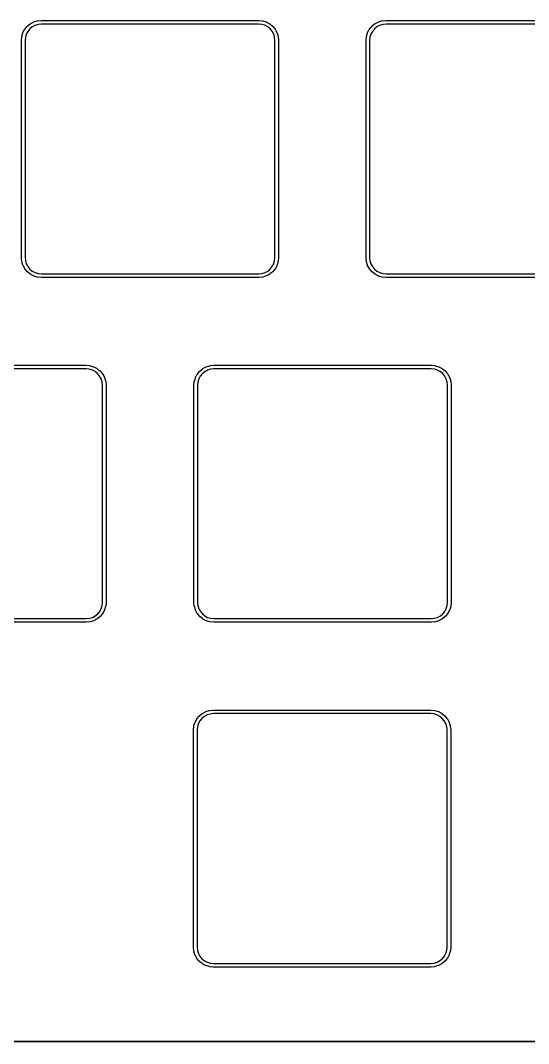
# Model space of a CAD drawing. Extents: x -16 to 302, y -161 to -39.
# Drawn here: x 174.6 to 202.7, y -160.6 to -104 of the extents above; entities that cross this region are included whole.
import ezdxf

# ---------------------------------------------------------------- set-up
doc = ezdxf.new("R2010")
doc.units = 0
doc.layers.add('BLACK', color=7, linetype='CONTINUOUS')

msp = doc.modelspace()

# ---------------------------------------------------------------- linework, layer by layer
at = {"layer": 'BLACK', "linetype": 'CONTINUOUS'}
for p, q in [((174.755, -104.699), (174.847, -104.527)), ((174.847, -104.526), (174.853, -104.518)), ((174.847, -104.527), (174.847, -104.526)), ((174.847, -104.527), (174.847, -104.527)), ((174.847, -104.527), (174.847, -104.527)), ((174.853, -104.518), (174.858, -104.511)), ((174.858, -104.511), (174.981, -104.359)), ((174.981, -104.359), (174.982, -104.358)), ((174.981, -104.359), (174.981, -104.359)), ((174.981, -104.359), (174.981, -104.359)), ((174.982, -104.358), (174.988, -104.352)), ((174.988, -104.352), (174.995, -104.346)), ((174.995, -104.346), (175.145, -104.221)), ((175.13, -104.493), (175.019, -104.63)), ((175.265, -104.382), (175.13, -104.493)), ((175.145, -104.221), (175.146, -104.22)), ((175.146, -104.22), (175.154, -104.215)), ((175.154, -104.215), (175.161, -104.21)), ((175.161, -104.21), (175.333, -104.117)), ((175.419, -104.298), (175.265, -104.382)), ((175.333, -104.117), (175.334, -104.117)), ((175.334, -104.117), (175.343, -104.113)), ((175.343, -104.113), (175.351, -104.11)), ((175.351, -104.11), (175.537, -104.052)), ((175.587, -104.246), (175.419, -104.298)), ((175.537, -104.052), (175.539, -104.052)), ((175.539, -104.052), (175.548, -104.05)), ((175.548, -104.05), (175.556, -104.048)), ((175.556, -104.048), (175.751, -104.028)), ((175.766, -104.227), (175.587, -104.246)), ((175.751, -104.028), (175.752, -104.028)), ((175.752, -104.028), (175.756, -104.028)), ((175.756, -104.028), (175.761, -104.027)), ((175.761, -104.027), (175.763, -104.027)), ((175.763, -104.027), (175.763, -104.027)), ((175.763, -104.027), (187.773, -104.027)), ((175.768, -104.227), (175.766, -104.227)), ((187.763, -104.227), (175.768, -104.227)), ((187.943, -104.245), (187.763, -104.227)), ((187.773, -104.027), (187.778, -104.028)), ((187.778, -104.028), (187.778, -104.028)), ((187.778, -104.028), (187.972, -104.047)), ((188.111, -104.296), (187.943, -104.245)), ((187.972, -104.047), (187.972, -104.047)), ((187.972, -104.047), (187.973, -104.047)), ((187.973, -104.047), (187.982, -104.049)), ((187.982, -104.049), (187.991, -104.051)), ((187.991, -104.051), (188.178, -104.107)), ((188.266, -104.378), (188.111, -104.296)), ((188.178, -104.107), (188.178, -104.107)), ((188.178, -104.107), (188.179, -104.107)), ((188.179, -104.107), (188.188, -104.111)), ((188.188, -104.111), (188.196, -104.114)), ((188.196, -104.114), (188.368, -104.206)), ((188.402, -104.489), (188.266, -104.378)), ((188.368, -104.206), (188.368, -104.206)), ((188.368, -104.206), (188.368, -104.206)), ((188.368, -104.206), (188.37, -104.207)), ((188.37, -104.207), (188.377, -104.212)), ((188.377, -104.212), (188.385, -104.217)), ((188.385, -104.217), (188.536, -104.34)), ((188.514, -104.624), (188.402, -104.489)), ((188.536, -104.34), (188.536, -104.34)), ((188.536, -104.34), (188.536, -104.34)), ((188.536, -104.34), (188.537, -104.341)), ((188.537, -104.341), (188.543, -104.348)), ((188.543, -104.348), (188.55, -104.354)), ((188.55, -104.354), (188.674, -104.504)), ((188.674, -104.504), (188.675, -104.505)), ((188.675, -104.505), (188.68, -104.513)), ((188.68, -104.513), (188.685, -104.521)), ((188.685, -104.521), (188.778, -104.692)), ((193.78, -104.699), (193.871, -104.527)), ((193.871, -104.527), (193.872, -104.526)), ((193.871, -104.527), (193.871, -104.527)), ((193.871, -104.527), (193.871, -104.527)), ((193.872, -104.526), (193.877, -104.518)), ((193.877, -104.518), (193.882, -104.511)), ((193.882, -104.511), (194.006, -104.359)), ((194.006, -104.358), (194.013, -104.352)), ((194.006, -104.359), (194.006, -104.358)), ((194.006, -104.359), (194.006, -104.359)), ((194.006, -104.359), (194.006, -104.359)), ((194.013, -104.352), (194.019, -104.346)), ((194.019, -104.346), (194.17, -104.221)), ((194.154, -104.493), (194.043, -104.63)), ((194.29, -104.382), (194.154, -104.493)), ((194.17, -104.221), (194.171, -104.22)), ((194.171, -104.22), (194.178, -104.215)), ((194.178, -104.215), (194.186, -104.21)), ((194.186, -104.21), (194.358, -104.117)), ((194.444, -104.298), (194.29, -104.382)), ((194.358, -104.117), (194.359, -104.117)), ((194.359, -104.117), (194.367, -104.113)), ((194.367, -104.113), (194.376, -104.11)), ((194.376, -104.11), (194.562, -104.052)), ((194.612, -104.246), (194.444, -104.298)), ((194.562, -104.052), (194.563, -104.052)), ((194.563, -104.052), (194.572, -104.05)), ((194.572, -104.05), (194.581, -104.048)), ((194.581, -104.048), (194.775, -104.028)), ((194.791, -104.227), (194.612, -104.246)), ((194.775, -104.028), (194.777, -104.028)), ((194.777, -104.028), (194.781, -104.028)), ((194.781, -104.028), (194.785, -104.027)), ((194.785, -104.027), (194.788, -104.027)), ((194.788, -104.027), (194.788, -104.027)), ((194.788, -104.027), (206.798, -104.027)), ((194.792, -104.227), (194.791, -104.227)), ((206.788, -104.227), (194.792, -104.227)), ((174.668, -105.118), (174.688, -104.923)), ((174.668, -105.122), (174.668, -105.118)), ((174.668, -105.118), (174.668, -105.118)), ((174.668, -117.132), (174.668, -105.122)), ((174.688, -104.922), (174.69, -104.913)), ((174.688, -104.923), (174.688, -104.922)), ((174.69, -104.913), (174.691, -104.904)), ((174.691, -104.904), (174.748, -104.717)), ((174.748, -104.716), (174.752, -104.708)), ((174.748, -104.717), (174.748, -104.716)), ((174.752, -104.708), (174.755, -104.699)), ((174.886, -104.953), (174.868, -105.132)), ((174.868, -105.132), (174.868, -117.127)), ((174.936, -104.785), (174.886, -104.953)), ((175.019, -104.63), (174.936, -104.785)), ((188.597, -104.779), (188.514, -104.624)), ((188.649, -104.946), (188.597, -104.779)), ((188.668, -105.126), (188.649, -104.946)), ((188.668, -105.127), (188.668, -105.126)), ((188.668, -117.122), (188.668, -105.127)), ((188.778, -104.692), (188.778, -104.693)), ((188.778, -104.693), (188.782, -104.702)), ((188.782, -104.702), (188.785, -104.71)), ((188.785, -104.71), (188.843, -104.897)), ((188.843, -104.897), (188.844, -104.898)), ((188.844, -104.898), (188.845, -104.907)), ((188.845, -104.907), (188.847, -104.916)), ((188.847, -104.916), (188.867, -105.11)), ((188.867, -105.11), (188.868, -105.111)), ((188.868, -105.111), (188.868, -105.116)), ((188.868, -105.116), (188.868, -105.12)), ((188.868, -105.12), (188.868, -105.122)), ((188.868, -105.122), (188.868, -105.122)), ((188.868, -105.122), (188.868, -117.132)), ((193.693, -105.118), (193.712, -104.923)), ((193.693, -105.122), (193.693, -105.118)), ((193.693, -105.118), (193.693, -105.118)), ((193.693, -117.132), (193.693, -105.122)), ((193.712, -104.922), (193.714, -104.913)), ((193.712, -104.923), (193.712, -104.922)), ((193.714, -104.913), (193.716, -104.904)), ((193.716, -104.904), (193.772, -104.717)), ((193.772, -104.717), (193.773, -104.716)), ((193.773, -104.716), (193.776, -104.708)), ((193.776, -104.708), (193.78, -104.699)), ((193.91, -104.953), (193.893, -105.132)), ((193.893, -105.132), (193.893, -117.127)), ((193.961, -104.785), (193.91, -104.953)), ((194.043, -104.63), (193.961, -104.785)), ((174.668, -117.135), (174.668, -117.132)), ((174.668, -117.132), (174.668, -117.132)), ((174.668, -117.139), (174.668, -117.135)), ((174.668, -117.143), (174.668, -117.139)), ((174.669, -117.145), (174.668, -117.143)), ((174.689, -117.339), (174.669, -117.145)), ((174.691, -117.348), (174.689, -117.339)), ((174.692, -117.357), (174.691, -117.348)), ((174.693, -117.358), (174.692, -117.357)), ((174.751, -117.544), (174.693, -117.358)), ((174.754, -117.553), (174.751, -117.544)), ((174.758, -117.561), (174.754, -117.553)), ((174.758, -117.562), (174.758, -117.561)), ((174.851, -117.734), (174.758, -117.562)), ((174.758, -117.562), (174.758, -117.562)), ((174.758, -117.562), (174.758, -117.562)), ((174.868, -117.127), (174.868, -117.129)), ((174.868, -117.129), (174.887, -117.308)), ((174.887, -117.308), (174.939, -117.476)), ((174.939, -117.476), (175.022, -117.63)), ((188.517, -117.625), (188.6, -117.47)), ((188.6, -117.47), (188.65, -117.302)), ((188.65, -117.302), (188.668, -117.122)), ((188.781, -117.555), (188.689, -117.728)), ((188.784, -117.547), (188.781, -117.555)), ((188.788, -117.539), (188.784, -117.547)), ((188.845, -117.35), (188.788, -117.537)), ((188.788, -117.537), (188.788, -117.539)), ((188.846, -117.342), (188.845, -117.35)), ((188.848, -117.333), (188.846, -117.342)), ((188.868, -117.137), (188.848, -117.331)), ((188.848, -117.331), (188.848, -117.333)), ((188.868, -117.132), (188.868, -117.137)), ((188.868, -117.137), (188.868, -117.137)), ((193.693, -117.135), (193.693, -117.132)), ((193.693, -117.132), (193.693, -117.132)), ((193.693, -117.139), (193.693, -117.135)), ((193.693, -117.143), (193.693, -117.139)), ((193.693, -117.145), (193.693, -117.143)), ((193.714, -117.339), (193.693, -117.145)), ((193.715, -117.348), (193.714, -117.339)), ((193.717, -117.357), (193.715, -117.348)), ((193.717, -117.358), (193.717, -117.357)), ((193.775, -117.544), (193.717, -117.358)), ((193.779, -117.553), (193.775, -117.544)), ((193.782, -117.561), (193.779, -117.553)), ((193.783, -117.562), (193.782, -117.561)), ((193.876, -117.734), (193.783, -117.562)), ((193.783, -117.562), (193.783, -117.562)), ((193.783, -117.562), (193.783, -117.562)), ((193.893, -117.127), (193.893, -117.129)), ((193.893, -117.129), (193.911, -117.308)), ((193.911, -117.308), (193.963, -117.476)), ((193.963, -117.476), (194.047, -117.63)), ((174.856, -117.742), (174.851, -117.734)), ((174.861, -117.749), (174.856, -117.742)), ((174.862, -117.75), (174.861, -117.749)), ((174.986, -117.901), (174.862, -117.75)), ((174.993, -117.907), (174.986, -117.901)), ((174.999, -117.913), (174.993, -117.907)), ((175, -117.914), (174.999, -117.913)), ((175.151, -118.038), (175, -117.914)), ((175, -117.914), (175, -117.914)), ((175, -117.914), (175, -117.914)), ((175.022, -117.63), (175.134, -117.766)), ((175.134, -117.766), (175.27, -117.877)), ((175.159, -118.043), (175.151, -118.038)), ((175.166, -118.048), (175.159, -118.043)), ((175.168, -118.049), (175.166, -118.048)), ((175.34, -118.14), (175.168, -118.049)), ((175.168, -118.049), (175.168, -118.049)), ((175.168, -118.049), (175.168, -118.049)), ((175.27, -117.877), (175.425, -117.959)), ((175.425, -117.959), (175.593, -118.01)), ((175.593, -118.01), (175.773, -118.027)), ((175.773, -118.027), (187.768, -118.027)), ((187.768, -118.027), (187.77, -118.027)), ((187.77, -118.027), (187.949, -118.008)), ((187.949, -118.008), (188.117, -117.957)), ((188.117, -117.957), (188.271, -117.873)), ((188.202, -118.138), (188.193, -118.141)), ((188.203, -118.137), (188.202, -118.138)), ((188.375, -118.044), (188.203, -118.137)), ((188.203, -118.137), (188.203, -118.137)), ((188.203, -118.137), (188.203, -118.137)), ((188.271, -117.873), (188.406, -117.761)), ((188.382, -118.039), (188.375, -118.044)), ((188.39, -118.034), (188.382, -118.039)), ((188.391, -118.033), (188.39, -118.034)), ((188.541, -117.909), (188.391, -118.033)), ((188.406, -117.761), (188.517, -117.625)), ((188.548, -117.903), (188.541, -117.909)), ((188.554, -117.896), (188.548, -117.903)), ((188.555, -117.895), (188.554, -117.896)), ((188.678, -117.744), (188.555, -117.895)), ((188.555, -117.895), (188.555, -117.895)), ((188.555, -117.895), (188.555, -117.895)), ((188.683, -117.736), (188.678, -117.744)), ((188.689, -117.729), (188.683, -117.736)), ((188.689, -117.728), (188.689, -117.728)), ((188.689, -117.728), (188.689, -117.728)), ((188.689, -117.728), (188.689, -117.729)), ((193.881, -117.742), (193.876, -117.734)), ((193.886, -117.749), (193.881, -117.742)), ((193.887, -117.75), (193.886, -117.749)), ((194.011, -117.901), (193.887, -117.75)), ((194.017, -117.907), (194.011, -117.901)), ((194.024, -117.913), (194.017, -117.907)), ((194.025, -117.914), (194.024, -117.913)), ((194.176, -118.038), (194.025, -117.914)), ((194.025, -117.914), (194.025, -117.914)), ((194.025, -117.914), (194.025, -117.914)), ((194.047, -117.63), (194.159, -117.766)), ((194.159, -117.766), (194.295, -117.877)), ((194.184, -118.043), (194.176, -118.038)), ((194.191, -118.048), (194.184, -118.043)), ((194.192, -118.049), (194.191, -118.048)), ((194.365, -118.14), (194.192, -118.049)), ((194.192, -118.049), (194.192, -118.049)), ((194.192, -118.049), (194.192, -118.049)), ((194.295, -117.877), (194.45, -117.959)), ((194.45, -117.959), (194.618, -118.01)), ((194.618, -118.01), (194.797, -118.027)), ((194.797, -118.027), (206.793, -118.027)), ((175.348, -118.144), (175.34, -118.14)), ((175.357, -118.147), (175.348, -118.144)), ((175.358, -118.148), (175.357, -118.147)), ((175.545, -118.204), (175.358, -118.148)), ((175.554, -118.206), (175.545, -118.204)), ((175.563, -118.208), (175.554, -118.206)), ((175.564, -118.208), (175.563, -118.208)), ((175.758, -118.227), (175.564, -118.208)), ((175.564, -118.208), (175.564, -118.208)), ((175.763, -118.227), (175.758, -118.227)), ((175.758, -118.227), (175.758, -118.227)), ((187.773, -118.227), (175.763, -118.227)), ((187.775, -118.227), (187.773, -118.227)), ((187.773, -118.227), (187.773, -118.227)), ((187.78, -118.227), (187.775, -118.227)), ((187.784, -118.227), (187.78, -118.227)), ((187.785, -118.227), (187.784, -118.227)), ((187.98, -118.206), (187.785, -118.227)), ((187.988, -118.205), (187.98, -118.206)), ((187.997, -118.203), (187.988, -118.205)), ((187.999, -118.202), (187.997, -118.203)), ((188.185, -118.145), (187.999, -118.202)), ((188.193, -118.141), (188.185, -118.145)), ((194.373, -118.144), (194.365, -118.14)), ((194.381, -118.147), (194.373, -118.144)), ((194.383, -118.148), (194.381, -118.147)), ((194.569, -118.204), (194.383, -118.148)), ((194.578, -118.206), (194.569, -118.204)), ((194.587, -118.208), (194.578, -118.206)), ((194.589, -118.208), (194.587, -118.208)), ((194.783, -118.227), (194.589, -118.208)), ((194.589, -118.208), (194.589, -118.208)), ((194.788, -118.227), (194.783, -118.227)), ((194.783, -118.227), (194.783, -118.227)), ((206.798, -118.227), (194.788, -118.227)), ((166.238, -123.077), (178.248, -123.077)), ((178.248, -123.077), (178.253, -123.078)), ((178.253, -123.078), (178.253, -123.078)), ((178.253, -123.078), (178.447, -123.097)), ((178.447, -123.097), (178.447, -123.097)), ((178.447, -123.097), (178.448, -123.097)), ((178.448, -123.097), (178.457, -123.099)), ((178.457, -123.099), (178.466, -123.101)), ((178.466, -123.101), (178.653, -123.157)), ((178.653, -123.157), (178.653, -123.157)), ((178.653, -123.157), (178.654, -123.157)), ((178.654, -123.157), (178.663, -123.161)), ((178.663, -123.161), (178.671, -123.164)), ((178.671, -123.164), (178.843, -123.256)), ((184.686, -123.26), (184.858, -123.167)), ((184.858, -123.167), (184.859, -123.167)), ((184.859, -123.167), (184.868, -123.163)), ((184.868, -123.163), (184.876, -123.16)), ((184.876, -123.16), (185.062, -123.102)), ((185.062, -123.102), (185.064, -123.102)), ((185.064, -123.102), (185.073, -123.1)), ((185.073, -123.1), (185.081, -123.098)), ((185.081, -123.098), (185.276, -123.078)), ((185.276, -123.078), (185.277, -123.078)), ((185.277, -123.078), (185.281, -123.078)), ((185.281, -123.078), (185.286, -123.077)), ((185.286, -123.077), (185.288, -123.077)), ((185.288, -123.077), (185.288, -123.077)), ((185.288, -123.077), (197.298, -123.077)), ((197.298, -123.077), (197.303, -123.078)), ((197.303, -123.078), (197.303, -123.078)), ((197.303, -123.078), (197.497, -123.097)), ((197.497, -123.097), (197.497, -123.097)), ((197.497, -123.097), (197.498, -123.097)), ((197.498, -123.097), (197.507, -123.099)), ((197.507, -123.099), (197.516, -123.101)), ((197.516, -123.101), (197.703, -123.157)), ((197.703, -123.157), (197.703, -123.157)), ((197.703, -123.157), (197.704, -123.157)), ((197.704, -123.157), (197.713, -123.161)), ((197.713, -123.161), (197.721, -123.164)), ((197.721, -123.164), (197.893, -123.256)), ((178.238, -123.277), (166.243, -123.277)), ((178.418, -123.295), (178.238, -123.277)), ((178.586, -123.346), (178.418, -123.295)), ((178.741, -123.428), (178.586, -123.346)), ((178.877, -123.539), (178.741, -123.428)), ((178.843, -123.256), (178.843, -123.256)), ((178.843, -123.256), (178.843, -123.256)), ((178.843, -123.256), (178.845, -123.257)), ((178.845, -123.257), (178.852, -123.262)), ((178.852, -123.262), (178.86, -123.267)), ((178.86, -123.267), (179.011, -123.39)), ((178.989, -123.674), (178.877, -123.539)), ((179.072, -123.829), (178.989, -123.674)), ((179.011, -123.39), (179.011, -123.39)), ((179.011, -123.39), (179.011, -123.39)), ((179.011, -123.39), (179.012, -123.391)), ((179.012, -123.391), (179.018, -123.398)), ((179.018, -123.398), (179.025, -123.404)), ((179.025, -123.404), (179.149, -123.554)), ((179.149, -123.554), (179.15, -123.555)), ((179.15, -123.555), (179.155, -123.563)), ((179.155, -123.563), (179.16, -123.571)), ((179.16, -123.571), (179.253, -123.742)), ((179.253, -123.742), (179.253, -123.743)), ((179.253, -123.743), (179.257, -123.752)), ((179.257, -123.752), (179.26, -123.76)), ((179.26, -123.76), (179.318, -123.947)), ((184.216, -123.954), (184.273, -123.767)), ((184.273, -123.766), (184.277, -123.758)), ((184.273, -123.767), (184.273, -123.766)), ((184.277, -123.758), (184.28, -123.749)), ((184.28, -123.749), (184.372, -123.577)), ((184.372, -123.576), (184.378, -123.568)), ((184.372, -123.577), (184.372, -123.576)), ((184.372, -123.577), (184.372, -123.577)), ((184.372, -123.577), (184.372, -123.577)), ((184.378, -123.568), (184.383, -123.561)), ((184.383, -123.561), (184.506, -123.409)), ((184.544, -123.68), (184.461, -123.835)), ((184.506, -123.409), (184.507, -123.408)), ((184.506, -123.409), (184.506, -123.409)), ((184.506, -123.409), (184.506, -123.409)), ((184.507, -123.408), (184.513, -123.402)), ((184.513, -123.402), (184.52, -123.396)), ((184.52, -123.396), (184.67, -123.271)), ((184.655, -123.543), (184.544, -123.68)), ((184.79, -123.432), (184.655, -123.543)), ((184.67, -123.271), (184.671, -123.27)), ((184.671, -123.27), (184.679, -123.265)), ((184.679, -123.265), (184.686, -123.26)), ((184.944, -123.348), (184.79, -123.432)), ((185.112, -123.296), (184.944, -123.348)), ((185.291, -123.277), (185.112, -123.296)), ((185.293, -123.277), (185.291, -123.277)), ((197.288, -123.277), (185.293, -123.277)), ((197.468, -123.295), (197.288, -123.277)), ((197.636, -123.346), (197.468, -123.295)), ((197.791, -123.428), (197.636, -123.346)), ((197.927, -123.539), (197.791, -123.428)), ((197.893, -123.256), (197.893, -123.256)), ((197.893, -123.256), (197.893, -123.256)), ((197.893, -123.256), (197.895, -123.257)), ((197.895, -123.257), (197.902, -123.262)), ((197.902, -123.262), (197.91, -123.267)), ((197.91, -123.267), (198.061, -123.39)), ((198.039, -123.674), (197.927, -123.539)), ((198.122, -123.829), (198.039, -123.674)), ((198.061, -123.39), (198.061, -123.39)), ((198.061, -123.39), (198.061, -123.39)), ((198.061, -123.39), (198.062, -123.391)), ((198.062, -123.391), (198.068, -123.398)), ((198.068, -123.398), (198.075, -123.404)), ((198.075, -123.404), (198.199, -123.554)), ((198.199, -123.554), (198.2, -123.555)), ((198.2, -123.555), (198.205, -123.563)), ((198.205, -123.563), (198.21, -123.571)), ((198.21, -123.571), (198.303, -123.742)), ((198.303, -123.742), (198.303, -123.743)), ((198.303, -123.743), (198.307, -123.752)), ((198.307, -123.752), (198.31, -123.76)), ((198.31, -123.76), (198.368, -123.947)), ((179.124, -123.996), (179.072, -123.829)), ((179.143, -124.176), (179.124, -123.996)), ((179.143, -124.177), (179.143, -124.176)), ((179.143, -136.172), (179.143, -124.177)), ((179.318, -123.947), (179.319, -123.948)), ((179.319, -123.948), (179.32, -123.957)), ((179.32, -123.957), (179.322, -123.966)), ((179.322, -123.966), (179.342, -124.16)), ((179.342, -124.16), (179.343, -124.161)), ((179.343, -124.161), (179.343, -124.166)), ((179.343, -124.166), (179.343, -124.17)), ((179.343, -124.17), (179.343, -124.172)), ((179.343, -124.172), (179.343, -124.172)), ((179.343, -124.172), (179.343, -136.182)), ((184.193, -124.168), (184.213, -123.973)), ((184.193, -124.172), (184.193, -124.168)), ((184.193, -124.168), (184.193, -124.168)), ((184.193, -136.182), (184.193, -124.172)), ((184.213, -123.972), (184.215, -123.963)), ((184.213, -123.973), (184.213, -123.972)), ((184.215, -123.963), (184.216, -123.954)), ((184.411, -124.003), (184.393, -124.182)), ((184.393, -124.182), (184.393, -136.177)), ((184.461, -123.835), (184.411, -124.003)), ((198.174, -123.996), (198.122, -123.829)), ((198.193, -124.176), (198.174, -123.996)), ((198.193, -124.177), (198.193, -124.176)), ((198.193, -136.172), (198.193, -124.177)), ((198.368, -123.947), (198.369, -123.948)), ((198.369, -123.948), (198.37, -123.957)), ((198.37, -123.957), (198.372, -123.966)), ((198.372, -123.966), (198.392, -124.16)), ((198.392, -124.16), (198.393, -124.161)), ((198.393, -124.161), (198.393, -124.166)), ((198.393, -124.166), (198.393, -124.17)), ((198.393, -124.17), (198.393, -124.172)), ((198.393, -124.172), (198.393, -124.172)), ((198.393, -124.172), (198.393, -136.182)), ((179.125, -136.352), (179.143, -136.172)), ((179.343, -136.187), (179.323, -136.381)), ((179.343, -136.182), (179.343, -136.187)), ((179.343, -136.187), (179.343, -136.187)), ((184.193, -136.185), (184.193, -136.182)), ((184.193, -136.182), (184.193, -136.182)), ((184.193, -136.189), (184.193, -136.185)), ((184.193, -136.193), (184.193, -136.189)), ((184.194, -136.195), (184.193, -136.193)), ((184.214, -136.389), (184.194, -136.195)), ((184.393, -136.177), (184.393, -136.179)), ((184.393, -136.179), (184.412, -136.358)), ((198.175, -136.352), (198.193, -136.172)), ((198.393, -136.187), (198.373, -136.381)), ((198.393, -136.182), (198.393, -136.187)), ((198.393, -136.187), (198.393, -136.187)), ((178.881, -136.811), (178.992, -136.675)), ((178.992, -136.675), (179.075, -136.52)), ((179.075, -136.52), (179.125, -136.352)), ((179.158, -136.786), (179.153, -136.794)), ((179.164, -136.779), (179.158, -136.786)), ((179.256, -136.605), (179.164, -136.778)), ((179.164, -136.778), (179.164, -136.778)), ((179.164, -136.778), (179.164, -136.778)), ((179.164, -136.778), (179.164, -136.779)), ((179.259, -136.597), (179.256, -136.605)), ((179.263, -136.589), (179.259, -136.597)), ((179.32, -136.4), (179.263, -136.587)), ((179.263, -136.587), (179.263, -136.589)), ((179.321, -136.392), (179.32, -136.4)), ((179.323, -136.383), (179.321, -136.392)), ((179.323, -136.381), (179.323, -136.383)), ((184.216, -136.398), (184.214, -136.389)), ((184.217, -136.407), (184.216, -136.398)), ((184.218, -136.408), (184.217, -136.407)), ((184.276, -136.594), (184.218, -136.408)), ((184.279, -136.603), (184.276, -136.594)), ((184.283, -136.611), (184.279, -136.603)), ((184.283, -136.612), (184.283, -136.611)), ((184.376, -136.784), (184.283, -136.612)), ((184.283, -136.612), (184.283, -136.612)), ((184.283, -136.612), (184.283, -136.612)), ((184.381, -136.792), (184.376, -136.784)), ((184.386, -136.799), (184.381, -136.792)), ((184.412, -136.358), (184.464, -136.526)), ((184.464, -136.526), (184.547, -136.68)), ((184.547, -136.68), (184.659, -136.816)), ((197.931, -136.811), (198.042, -136.675)), ((198.042, -136.675), (198.125, -136.52)), ((198.125, -136.52), (198.175, -136.352)), ((198.208, -136.786), (198.203, -136.794)), ((198.214, -136.779), (198.208, -136.786)), ((198.306, -136.605), (198.214, -136.778)), ((198.214, -136.778), (198.214, -136.778)), ((198.214, -136.778), (198.214, -136.778)), ((198.214, -136.778), (198.214, -136.779)), ((198.309, -136.597), (198.306, -136.605)), ((198.313, -136.589), (198.309, -136.597)), ((198.37, -136.4), (198.313, -136.587)), ((198.313, -136.587), (198.313, -136.589)), ((198.371, -136.392), (198.37, -136.4)), ((198.373, -136.383), (198.371, -136.392)), ((198.373, -136.381), (198.373, -136.383)), ((178.248, -137.277), (166.238, -137.277)), ((166.248, -137.077), (178.243, -137.077)), ((178.243, -137.077), (178.245, -137.077)), ((178.245, -137.077), (178.424, -137.058)), ((178.25, -137.277), (178.248, -137.277)), ((178.248, -137.277), (178.248, -137.277)), ((178.255, -137.277), (178.25, -137.277)), ((178.259, -137.277), (178.255, -137.277)), ((178.26, -137.277), (178.259, -137.277)), ((178.455, -137.256), (178.26, -137.277)), ((178.424, -137.058), (178.592, -137.007)), ((178.463, -137.255), (178.455, -137.256)), ((178.472, -137.253), (178.463, -137.255)), ((178.474, -137.252), (178.472, -137.253)), ((178.66, -137.195), (178.474, -137.252)), ((178.592, -137.007), (178.746, -136.923)), ((178.668, -137.191), (178.66, -137.195)), ((178.677, -137.188), (178.668, -137.191)), ((178.678, -137.187), (178.677, -137.188)), ((178.85, -137.094), (178.678, -137.187)), ((178.678, -137.187), (178.678, -137.187)), ((178.678, -137.187), (178.678, -137.187)), ((178.746, -136.923), (178.881, -136.811)), ((178.857, -137.089), (178.85, -137.094)), ((178.865, -137.084), (178.857, -137.089)), ((178.866, -137.083), (178.865, -137.084)), ((179.016, -136.959), (178.866, -137.083)), ((179.023, -136.953), (179.016, -136.959)), ((179.029, -136.946), (179.023, -136.953)), ((179.03, -136.945), (179.029, -136.946)), ((179.153, -136.794), (179.03, -136.945)), ((179.03, -136.945), (179.03, -136.945)), ((179.03, -136.945), (179.03, -136.945)), ((184.387, -136.8), (184.386, -136.799)), ((184.511, -136.951), (184.387, -136.8)), ((184.518, -136.957), (184.511, -136.951)), ((184.524, -136.963), (184.518, -136.957)), ((184.525, -136.964), (184.524, -136.963)), ((184.676, -137.088), (184.525, -136.964)), ((184.525, -136.964), (184.525, -136.964)), ((184.525, -136.964), (184.525, -136.964)), ((184.659, -136.816), (184.795, -136.927)), ((184.684, -137.093), (184.676, -137.088)), ((184.691, -137.098), (184.684, -137.093)), ((184.693, -137.099), (184.691, -137.098)), ((184.865, -137.19), (184.693, -137.099)), ((184.693, -137.099), (184.693, -137.099)), ((184.693, -137.099), (184.693, -137.099)), ((184.795, -136.927), (184.95, -137.009)), ((184.873, -137.194), (184.865, -137.19)), ((184.882, -137.197), (184.873, -137.194)), ((184.883, -137.198), (184.882, -137.197)), ((185.07, -137.254), (184.883, -137.198)), ((184.95, -137.009), (185.118, -137.06)), ((185.079, -137.256), (185.07, -137.254)), ((185.088, -137.258), (185.079, -137.256)), ((185.089, -137.258), (185.088, -137.258)), ((185.283, -137.277), (185.089, -137.258)), ((185.089, -137.258), (185.089, -137.258)), ((185.118, -137.06), (185.298, -137.077)), ((185.288, -137.277), (185.283, -137.277)), ((185.283, -137.277), (185.283, -137.277)), ((197.298, -137.277), (185.288, -137.277)), ((185.298, -137.077), (197.293, -137.077)), ((197.293, -137.077), (197.295, -137.077)), ((197.295, -137.077), (197.474, -137.058)), ((197.3, -137.277), (197.298, -137.277)), ((197.298, -137.277), (197.298, -137.277)), ((197.305, -137.277), (197.3, -137.277)), ((197.309, -137.277), (197.305, -137.277)), ((197.31, -137.277), (197.309, -137.277)), ((197.505, -137.256), (197.31, -137.277)), ((197.474, -137.058), (197.642, -137.007)), ((197.513, -137.255), (197.505, -137.256)), ((197.522, -137.253), (197.513, -137.255)), ((197.524, -137.252), (197.522, -137.253)), ((197.71, -137.195), (197.524, -137.252)), ((197.642, -137.007), (197.796, -136.923)), ((197.718, -137.191), (197.71, -137.195)), ((197.727, -137.188), (197.718, -137.191)), ((197.728, -137.187), (197.727, -137.188)), ((197.9, -137.094), (197.728, -137.187)), ((197.728, -137.187), (197.728, -137.187)), ((197.728, -137.187), (197.728, -137.187)), ((197.796, -136.923), (197.931, -136.811)), ((197.907, -137.089), (197.9, -137.094)), ((197.915, -137.084), (197.907, -137.089)), ((197.916, -137.083), (197.915, -137.084)), ((198.066, -136.959), (197.916, -137.083)), ((198.073, -136.953), (198.066, -136.959)), ((198.079, -136.946), (198.073, -136.953)), ((198.08, -136.945), (198.079, -136.946)), ((198.203, -136.794), (198.08, -136.945)), ((198.08, -136.945), (198.08, -136.945)), ((198.08, -136.945), (198.08, -136.945)), ((184.494, -142.446), (184.645, -142.321)), ((184.645, -142.321), (184.646, -142.32)), ((184.646, -142.32), (184.653, -142.315)), ((184.653, -142.315), (184.661, -142.31)), ((184.661, -142.31), (184.833, -142.217)), ((184.919, -142.398), (184.765, -142.482)), ((184.833, -142.217), (184.834, -142.217)), ((184.834, -142.217), (184.842, -142.213)), ((184.842, -142.213), (184.851, -142.21)), ((184.851, -142.21), (185.037, -142.152)), ((185.087, -142.346), (184.919, -142.398)), ((185.037, -142.152), (185.038, -142.152)), ((185.038, -142.152), (185.047, -142.15)), ((185.047, -142.15), (185.056, -142.148)), ((185.056, -142.148), (185.25, -142.128)), ((185.266, -142.327), (185.087, -142.346)), ((185.25, -142.128), (185.252, -142.128)), ((185.252, -142.128), (185.256, -142.128)), ((185.256, -142.128), (185.26, -142.127)), ((185.26, -142.127), (185.263, -142.127)), ((185.263, -142.127), (185.263, -142.127)), ((185.263, -142.127), (197.273, -142.127)), ((185.267, -142.327), (185.266, -142.327)), ((197.263, -142.327), (185.267, -142.327)), ((197.442, -142.345), (197.263, -142.327)), ((197.273, -142.127), (197.277, -142.128)), ((197.277, -142.128), (197.277, -142.128)), ((197.277, -142.128), (197.472, -142.147)), ((197.61, -142.396), (197.442, -142.345)), ((197.472, -142.147), (197.472, -142.147)), ((197.472, -142.147), (197.473, -142.147)), ((197.473, -142.147), (197.482, -142.149)), ((197.482, -142.149), (197.491, -142.151)), ((197.491, -142.151), (197.678, -142.207)), ((197.765, -142.478), (197.61, -142.396)), ((197.678, -142.207), (197.678, -142.207)), ((197.678, -142.207), (197.679, -142.207)), ((197.679, -142.207), (197.687, -142.211)), ((197.687, -142.211), (197.696, -142.214)), ((197.696, -142.214), (197.868, -142.306)), ((197.868, -142.306), (197.868, -142.306)), ((197.868, -142.306), (197.868, -142.306)), ((197.868, -142.306), (197.869, -142.307)), ((197.869, -142.307), (197.877, -142.312)), ((197.877, -142.312), (197.884, -142.317)), ((197.884, -142.317), (198.035, -142.44)), ((198.035, -142.44), (198.035, -142.44)), ((198.035, -142.44), (198.035, -142.44)), ((198.035, -142.44), (198.037, -142.441)), ((198.037, -142.441), (198.043, -142.448)), ((184.189, -143.013), (184.191, -143.004)), ((184.191, -143.004), (184.247, -142.817)), ((184.247, -142.817), (184.248, -142.816)), ((184.248, -142.816), (184.251, -142.808)), ((184.251, -142.808), (184.255, -142.799)), ((184.255, -142.799), (184.346, -142.627)), ((184.346, -142.627), (184.347, -142.626)), ((184.346, -142.627), (184.346, -142.627)), ((184.346, -142.627), (184.346, -142.627)), ((184.347, -142.626), (184.352, -142.618)), ((184.352, -142.618), (184.357, -142.611)), ((184.357, -142.611), (184.481, -142.459)), ((184.436, -142.885), (184.385, -143.053)), ((184.518, -142.73), (184.436, -142.885)), ((184.481, -142.458), (184.488, -142.452)), ((184.481, -142.459), (184.481, -142.458)), ((184.481, -142.459), (184.481, -142.459)), ((184.481, -142.459), (184.481, -142.459)), ((184.488, -142.452), (184.494, -142.446)), ((184.629, -142.593), (184.518, -142.73)), ((184.765, -142.482), (184.629, -142.593)), ((197.901, -142.589), (197.765, -142.478)), ((198.013, -142.724), (197.901, -142.589)), ((198.097, -142.879), (198.013, -142.724)), ((198.043, -142.448), (198.049, -142.454)), ((198.049, -142.454), (198.174, -142.604)), ((198.149, -143.046), (198.097, -142.879)), ((198.174, -142.604), (198.175, -142.605)), ((198.175, -142.605), (198.18, -142.613)), ((198.18, -142.613), (198.185, -142.621)), ((198.185, -142.621), (198.277, -142.792)), ((198.277, -142.792), (198.278, -142.793)), ((198.278, -142.793), (198.281, -142.802)), ((198.281, -142.802), (198.285, -142.81)), ((198.285, -142.81), (198.343, -142.997)), ((198.343, -142.997), (198.343, -142.998)), ((198.343, -142.998), (198.345, -143.007)), ((198.345, -143.007), (198.347, -143.016)), ((184.168, -143.218), (184.187, -143.023)), ((184.168, -143.222), (184.168, -143.218)), ((184.168, -143.218), (184.168, -143.218)), ((184.168, -155.232), (184.168, -143.222)), ((184.187, -143.022), (184.189, -143.013)), ((184.187, -143.023), (184.187, -143.022)), ((184.385, -143.053), (184.368, -143.232)), ((184.368, -143.232), (184.368, -155.227)), ((198.168, -143.226), (198.149, -143.046)), ((198.168, -143.227), (198.168, -143.226)), ((198.168, -155.222), (198.168, -143.227)), ((198.347, -143.016), (198.367, -143.21)), ((198.367, -143.21), (198.367, -143.211)), ((198.367, -143.211), (198.367, -143.216)), ((198.367, -143.216), (198.368, -143.22)), ((198.368, -143.22), (198.368, -143.222)), ((198.368, -143.222), (198.368, -143.222)), ((198.368, -143.222), (198.368, -155.232)), ((184.168, -155.235), (184.168, -155.232)), ((184.168, -155.232), (184.168, -155.232)), ((184.168, -155.239), (184.168, -155.235)), ((184.168, -155.243), (184.168, -155.239)), ((184.168, -155.245), (184.168, -155.243)), ((184.189, -155.439), (184.168, -155.245)), ((184.19, -155.448), (184.189, -155.439)), ((184.368, -155.227), (184.368, -155.229)), ((184.368, -155.229), (184.386, -155.408)), ((184.386, -155.408), (184.438, -155.576)), ((198.099, -155.57), (198.15, -155.402)), ((198.15, -155.402), (198.168, -155.222)), ((198.346, -155.442), (198.344, -155.45)), ((198.348, -155.433), (198.346, -155.442)), ((198.367, -155.237), (198.348, -155.431)), ((198.348, -155.431), (198.348, -155.433)), ((198.368, -155.232), (198.367, -155.237)), ((198.367, -155.237), (198.367, -155.237)), ((184.192, -155.457), (184.19, -155.448)), ((184.192, -155.458), (184.192, -155.457)), ((184.25, -155.644), (184.192, -155.458)), ((184.254, -155.653), (184.25, -155.644)), ((184.257, -155.661), (184.254, -155.653)), ((184.258, -155.662), (184.257, -155.661)), ((184.351, -155.834), (184.258, -155.662)), ((184.258, -155.662), (184.258, -155.662)), ((184.258, -155.662), (184.258, -155.662)), ((184.356, -155.842), (184.351, -155.834)), ((184.361, -155.849), (184.356, -155.842)), ((184.362, -155.85), (184.361, -155.849)), ((184.486, -156.001), (184.362, -155.85)), ((184.438, -155.576), (184.522, -155.73)), ((184.492, -156.007), (184.486, -156.001)), ((184.499, -156.013), (184.492, -156.007)), ((184.522, -155.73), (184.634, -155.866)), ((184.634, -155.866), (184.77, -155.977)), ((184.77, -155.977), (184.925, -156.059)), ((197.616, -156.057), (197.771, -155.973)), ((197.771, -155.973), (197.906, -155.861)), ((198.041, -156.009), (197.891, -156.133)), ((197.906, -155.861), (198.017, -155.725)), ((198.017, -155.725), (198.099, -155.57)), ((198.047, -156.003), (198.041, -156.009)), ((198.054, -155.996), (198.047, -156.003)), ((198.055, -155.995), (198.054, -155.996)), ((198.178, -155.844), (198.055, -155.995)), ((198.055, -155.995), (198.055, -155.995)), ((198.055, -155.995), (198.055, -155.995)), ((198.183, -155.836), (198.178, -155.844)), ((198.188, -155.829), (198.183, -155.836)), ((198.189, -155.828), (198.188, -155.829)), ((198.28, -155.655), (198.189, -155.828)), ((198.189, -155.828), (198.189, -155.828)), ((198.189, -155.828), (198.189, -155.828)), ((198.284, -155.647), (198.28, -155.655)), ((198.287, -155.639), (198.284, -155.647)), ((198.288, -155.637), (198.287, -155.639)), ((198.344, -155.45), (198.288, -155.637)), ((184.5, -156.014), (184.499, -156.013)), ((184.651, -156.138), (184.5, -156.014)), ((184.5, -156.014), (184.5, -156.014)), ((184.5, -156.014), (184.5, -156.014)), ((184.659, -156.143), (184.651, -156.138)), ((184.666, -156.148), (184.659, -156.143)), ((184.667, -156.149), (184.666, -156.148)), ((184.84, -156.24), (184.667, -156.149)), ((184.667, -156.149), (184.667, -156.149)), ((184.667, -156.149), (184.667, -156.149)), ((184.848, -156.244), (184.84, -156.24)), ((184.856, -156.247), (184.848, -156.244)), ((184.858, -156.248), (184.856, -156.247)), ((185.044, -156.304), (184.858, -156.248)), ((184.925, -156.059), (185.093, -156.11)), ((185.053, -156.306), (185.044, -156.304)), ((185.062, -156.308), (185.053, -156.306)), ((185.064, -156.308), (185.062, -156.308)), ((185.258, -156.327), (185.064, -156.308)), ((185.064, -156.308), (185.064, -156.308)), ((185.093, -156.11), (185.272, -156.127)), ((185.263, -156.327), (185.258, -156.327)), ((185.258, -156.327), (185.258, -156.327)), ((197.273, -156.327), (185.263, -156.327)), ((185.272, -156.127), (197.268, -156.127)), ((197.268, -156.127), (197.269, -156.127)), ((197.269, -156.127), (197.448, -156.108)), ((197.275, -156.327), (197.273, -156.327)), ((197.273, -156.327), (197.273, -156.327)), ((197.279, -156.327), (197.275, -156.327)), ((197.284, -156.327), (197.279, -156.327)), ((197.285, -156.327), (197.284, -156.327)), ((197.479, -156.306), (197.285, -156.327)), ((197.448, -156.108), (197.616, -156.057)), ((197.488, -156.305), (197.479, -156.306)), ((197.497, -156.303), (197.488, -156.305)), ((197.498, -156.302), (197.497, -156.303)), ((197.685, -156.245), (197.498, -156.302)), ((197.693, -156.241), (197.685, -156.245)), ((197.701, -156.238), (197.693, -156.241)), ((197.703, -156.237), (197.701, -156.238)), ((197.874, -156.144), (197.703, -156.237)), ((197.703, -156.237), (197.703, -156.237)), ((197.703, -156.237), (197.703, -156.237)), ((197.882, -156.139), (197.874, -156.144)), ((197.889, -156.134), (197.882, -156.139)), ((197.891, -156.133), (197.889, -156.134)), ((297.816, -160.426), (-12.0662, -160.553)), ((-12.0638, -160.503), (297.815, -160.376))]:
    msp.add_line(p, q, dxfattribs=at)

doc.saveas('drawing.dxf')
